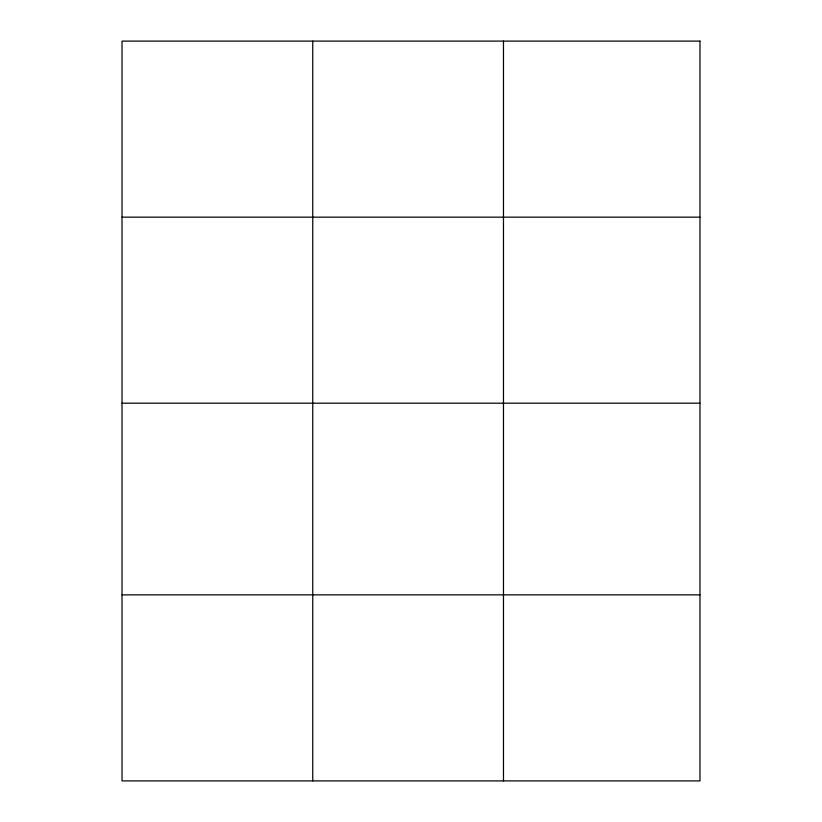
<?xml version="1.0" encoding="UTF-8"?>
<svg xmlns="http://www.w3.org/2000/svg" width="822" height="822" viewBox="0 0 822 822"><rect width="100%" height="100%" fill="white"/><g stroke="black" fill="none" stroke-linecap="round" stroke-linejoin="round"><path stroke-width="1.23" d="M122.026 217.162L699.974 217.162M122.026 403.191L699.974 403.191M122.026 594.861L699.974 594.861M503.475 41.1L503.475 780.9M312.75 41.1L312.75 780.9M699.974 41.1L122.026 41.1L122.026 780.9L699.974 780.9L699.974 41.1"/></g></svg>
